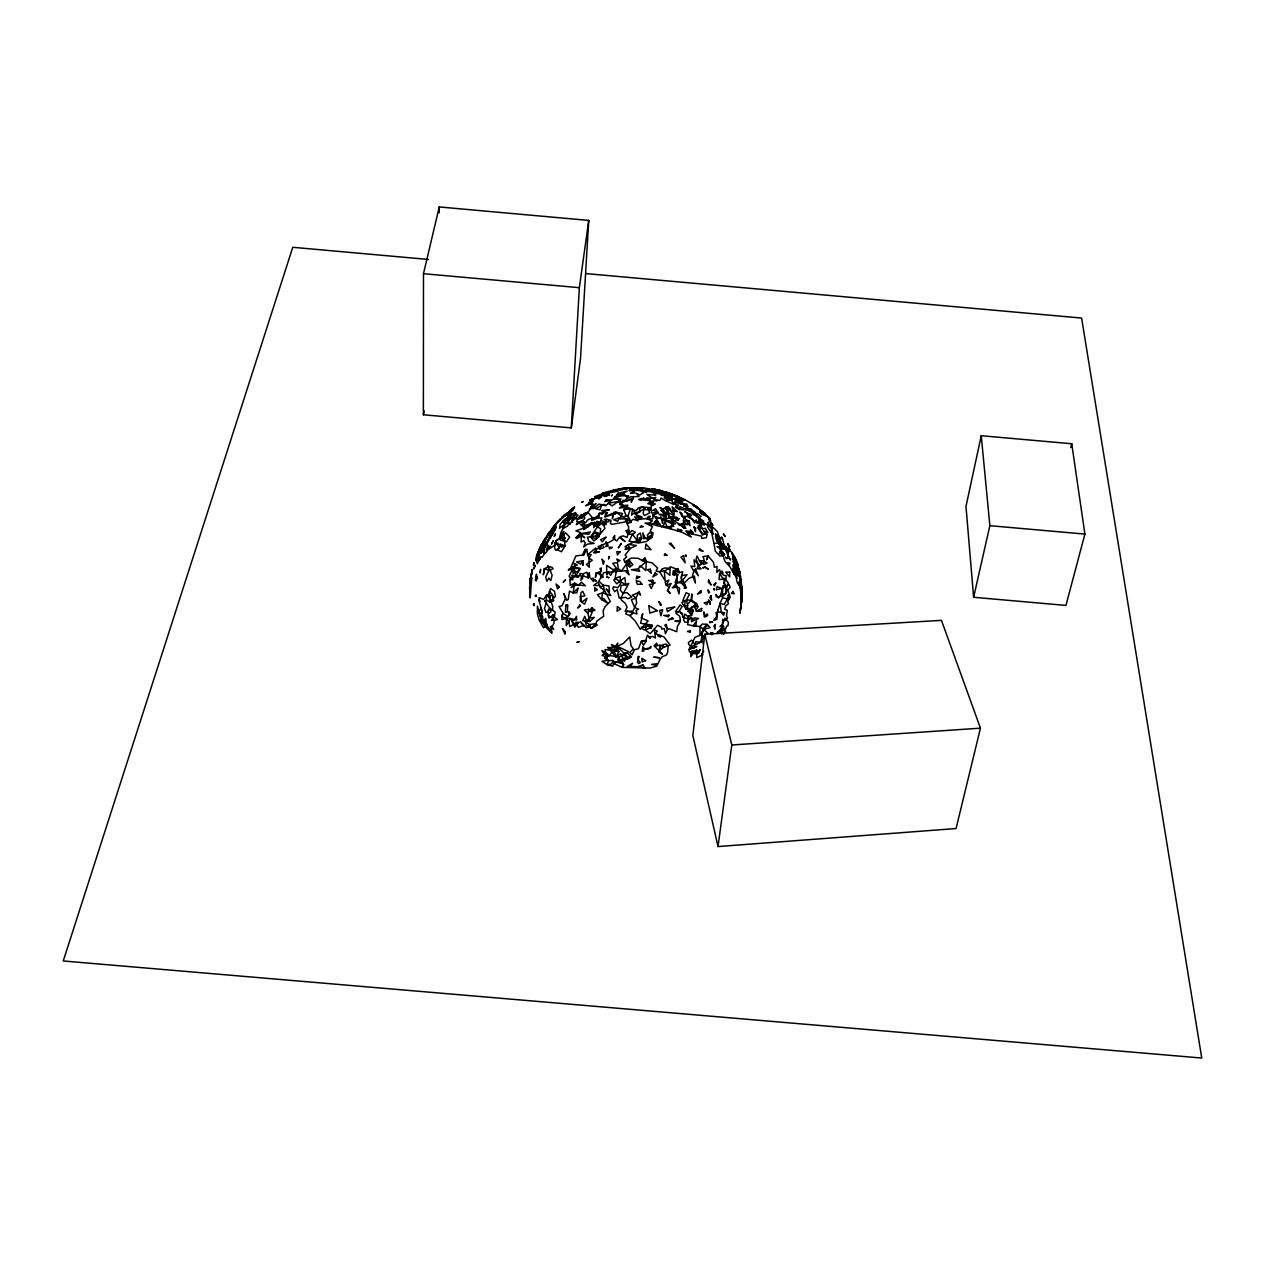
<?xml version="1.0" encoding="UTF-8"?>
<svg xmlns="http://www.w3.org/2000/svg" width="1265" height="1265" viewBox="0 0 1265 1265"><rect width="100%" height="100%" fill="white"/><g stroke="black" fill="none" stroke-linecap="round" stroke-linejoin="round"><path stroke-width="1.5" d="M423.38 414.762L423.475 273.699L439.255 206.954L588.747 220.41L580.524 358.501L571.29 427.902L423.38 414.762L424.218 410.935M439.224 212.82L439.255 206.954M695.861 515.029L691.149 509.653M725.62 632.184L725.24 630.302L723.438 634.477L726.695 626.048L727.865 625.969L728.466 622.38L725.098 618.079L724.355 620.672L727.581 618.474L726.521 615.359L727.375 610.331L724.734 609.398L725.699 605.793L728.403 603.769L727.77 601.507L730.221 597.096L727.834 590.107L730.221 587.229L728.767 584.098L726.948 586.327L726.347 592.874L722.283 596.953L722.916 585.932L725.367 585.078L726.948 586.327L728.324 583.023L725.651 579.512L726.331 575.733L723.88 575.338L720.544 572.555L719.516 569.519L716.891 572.428L716.97 566.341L714.472 567.384L713.349 562.103L708.289 556.205L706.566 559.826L708.163 555.873L702.834 556.616L703.988 558.972L703.498 564.475L706.993 563.036L703.435 560.79L699.45 560.68L697.047 555.983L696.082 559.225L698.343 564.49L697.094 568.87L701.11 568.791L698.312 566.372L700.446 564.917L698.343 564.49L693.963 559.826L694.801 566.546L690.959 566.087L693.805 571.242L692.508 575.638L695.418 583.102L694.469 576.113L689.125 578.231L684.381 582.975L681.029 578.184L682.768 571.733L679.305 572.618L674.15 570.768L674.64 575.401L672.759 574.626L673.296 570.752L674.514 574.642L678.103 574.31L675.21 582.026L679.005 593.949L679.605 588.162L674.561 585.632L672.332 587.766L677.313 587.213L676.206 584.825L674.561 585.632L677.123 582.706L677.044 575.037L674.15 570.768L678.056 568.475L679.305 572.618L676.206 568.965L670.165 566.72L669.897 575.338L664.331 570.847L659.587 571.907L656.061 570.974L657.626 568.048L652.044 562.83L642.146 560.933L645.039 557.675L646.352 561.454L645.798 570.562L641.308 566.593L639.711 566.119L639.078 567.859L646.352 561.454L643.79 559.494L641.292 560L638.319 558.339L631.615 557.976L624.815 561.881L629.859 566.878L632.832 564.743L629.764 561.059L624.815 561.881L623.724 559.589L626.713 556.869L625.116 555.066L630.334 548.409L636.327 545.484L628.752 544.345L641.513 538.732L640.327 532.945L637.275 535.237L637.291 540.724L639.284 542.337L641.513 538.732L639.205 537.657L639.742 540.93L637.291 540.724L632.468 534.194L628.057 534.257L625.859 530.604L629.211 530.256L627.029 537.451L623.028 535.854L620.056 536.929L625.131 541.547L619.344 537.435L616.608 541.025L612.94 537.925L614.758 535.459L614.584 539.08L606.299 543.982L605.967 541.799L606.947 542.985L598.219 546.575L600.037 548.884L604.085 547.555L601.729 544.44L600.037 548.884L597.57 548.393L593.491 552.884L599.436 551.793L595.562 552.868L595.704 547.998L587.577 554.702L588.921 558.118L589.284 567.21L586.422 564.38L592.273 560.237L588.921 558.118L591.166 554.592L587.577 554.702L586.881 549.216L583.45 555.43L585.426 549.121L582.264 555.114L575.875 555.952L570.705 567.795L577.378 565.012L574.136 563.399L575.369 567.843L580.398 568.523L575.591 576.034L569.977 579.591L570.12 585.268L574.705 583.197L578.548 585.062L585.236 585.695L581.505 582.216L578.548 585.062L575.164 585.3L571.1 587.624L574.705 583.197L573.108 592.937L569.519 591.04L568.238 599.484L566.593 600.274L563.811 593.633L565.55 598.203L561.976 605.808L559.067 606.457L563.146 613.446L566.593 615.818L566.23 625.606L570.562 618.522L576.65 620.04L576.476 616.387L574.547 619.724L571.717 621.052L574.832 627.25L579.038 622.364L575.812 622.238L578.374 627.345L584.177 625.258L580.35 621.763L583.212 625.59L586.707 627.709L589.743 626.95L591.372 628.357L597.222 625.084L595.91 623.629L589.364 624.546L585.284 621.653L586.327 625.653L589.316 626.222L589.364 624.546L591.372 628.357L595.91 623.629L596.795 621.099L603.69 616.197L603.136 610.805L605.049 606.662L610.283 601.428L604.496 590.391L603.184 585.205L598.835 581.062L603.832 572.618L627.63 570.562L629.164 574.895L626.112 572.033L627.63 570.562L626.381 564.222L621.51 570.958L618.379 568.918L614.094 569.108L610.584 575.417L608.101 571.954L606.821 575.053L606.615 565.392L616.15 571.701L615.122 578.595L613.825 580.145L616.814 583.829L624.768 577.409L625.843 584.809L621.178 585.41L620.309 590.17L622.712 592.937L627.108 592.732L631.741 597.127L627.914 598.756L625.479 597.365L619.202 598.155L617.241 589.648L614.743 591.72L612.798 588.62L613.351 586.802L617.779 587.703L620.546 583.892L620.135 576.413L615.122 578.595L625.843 584.809L628.8 583.323L621.052 597.649L621.131 599.768L625.195 603.263L627.124 607.137L625.116 611.359L632.895 611.137L636.659 603.073L635.947 598.076L639.094 591.546L640.501 595.151L638.493 592.637L632.279 595.198L635.947 598.076L631.409 599.8L634.698 607.453L638.604 609.192L636.074 610.331L637.007 613.936L627.266 611.201L625.701 614.031L629.796 615.47L633.038 612.829L629.97 615.834L635.141 620.989L640.39 629.385L648.139 620.941L641.134 617.873L642.747 613.667L640.612 623.266L651.254 625.036L650.352 627.63L645.419 630.096L643.189 629.401L641.387 627.203L645.735 627.155L649.941 624.799L651.269 628.484L652.44 625.036L650.352 627.63L646.067 623.866L645.419 630.096L650.194 633.733L657.531 625.305L661.453 627.234L661.706 629.1L664.299 628.721L665.453 633.765L667.541 629.322L666.181 624.341L664.773 625.147L667.541 629.322L669.201 628.816L676.696 631.694L677.455 626.333L680.159 621.858L674.846 621.083L680.38 620.656L679.7 616.261L675.874 613.304L679.131 611.264L682.072 606.615L680.143 604.923L675.463 611.643L680.001 611.722L682.578 613.825L680.412 612.639L682.436 614.537L682.626 617.257L687.528 618.727L691.528 617.652L692.92 620.909L698.644 618.522L694.359 617.826L691.449 621.779L691.528 617.652L688.413 620.04L687.622 624.641L692.983 625.795L696.572 621.004L695.813 625.543L693.41 625.795L700.035 626.555L702.913 628.974L707.024 624.262L702.202 624.072L700.035 626.555L699.956 635.473L695.023 637.26L689.077 649.562L689.552 652.044L696.825 650.131L696.794 657.673L702.913 654.764M571.29 427.902L579.354 287.677L588.747 220.41M739.978 585.663L740.926 594.028L740.879 589.616L740.99 592.905L741.685 591.957L740.531 579.923L734.19 555.92L731.36 551.651L728.529 550.939L727.739 557.217L730.569 559.984L724.972 548.884L728.118 552.647L726.221 546.875L722.252 544.029L724.165 547.887L719.453 540.803L721.43 548.488L723.106 548.978L716.512 540.487M668.679 515.756L668.837 514.128L666.339 514.033L660.646 510.238M682.025 499.549L684.444 500.039L676.364 495.674L658.575 490.045L651.538 488.749L662.196 490.947L653.831 489.286L655.903 489.808L644.96 491.041M704.795 634.271L692.841 735.534L718.014 846.554L956.071 828.543L980.438 728.166L941.46 620.356L704.795 634.271L731.803 744.99L718.014 846.554M741.322 586.059L741.654 600.891L739.993 613.035L741.654 600.891L741.527 585.964L741.559 602.045M740.151 611.343L741.67 600.116L741.464 589.411L741.764 598.424L741.859 592.21L741.211 600.448L740.215 578.832L734.665 556.916L739.725 572.428L738.665 568.206L739.408 572.112L737.384 567.827L736.262 570.42L737.732 574.152L735.582 570.847L735.851 568.523L736.815 570.025L736.372 568.111L740.246 576.935L741.859 590.802L741.527 585.964L741.812 589.3M531.395 573.804L530.367 580.477L532.075 570.515L529.545 587.513L530.209 597.918L531.759 577.726L529.972 583.545L532.249 569.313L531.838 571.353M720.212 632.31L724.023 619.597L722.679 619.423L722.442 624.246L720.006 626.634L722.046 625.289L721.793 634.113M981.245 435.713L965.986 506.443L973.623 597.286L1065.952 605.413L1084.896 534.083L1071.74 443.762L981.245 435.713L989.863 525.687L973.623 597.286M1070.791 447.573L1071.74 443.762M598.171 524.121L595.625 523.204L596.084 526.05L598.819 521.86L591.988 523.077L596.084 526.05L599.452 525.544M564.822 521.307L569.187 516.911L562.688 521.639L564.822 521.307L565.771 522.967L560.948 532.47L559.272 538.669L556.047 541.135M539.554 548.583L541.61 544.44L536.613 555.746L536.344 557.422L539.523 549.88L536.803 560.031L537.261 563.779L540.234 557.628L542.179 557.201L544.029 554.37L544.535 548.82L543.871 553.928L544.788 552.252L545.595 553.248L550.56 546.148L549.2 548.931L558.102 543.001M538.7 550.37L542.29 543.333L536.613 555.746L539.238 550.354L538.289 553.39L539.127 554.244L543.744 544.867L538.289 553.39L540.092 550.354L541.483 552.441L543.46 550.212L545.262 546.749L542.385 550.401L543.46 550.212L543.46 545.99L547.445 542.701L553.849 531.759L551.84 532.66C553.501 528.691 555.873 528.201 555.809 524.722L552.837 527.268L542.891 542.037L558.197 521.196C543.808 537.546 571.559 506.727 555.193 524.643L574.437 507.091L569.282 511.107L573.172 508.53L570.578 511.155L573.124 509.842L569.788 513.527L570.23 515.124L566.451 518.081L567.7 517.764L567.716 520.974M606.52 494.805L605.84 495.88L609.034 494.915M738.681 573.662L732.04 553.358L736.515 562.751L740.784 579.75L739.914 573.725L738.412 571.005L737.78 573.488L733.953 560.348L734.491 557.897L740.215 578.832L739.993 584.968C735.566 584.809 736.926 575.496 735.218 571.938L738.096 575.812L734.491 568.807L733.953 561.929L737.811 571.907L736.42 567.194L737.811 568.032M672.174 496.639L668.173 495.295L672.458 496.766M701.601 654.179L703.799 651.238M740.594 586.169L740.072 588.035L738.697 582.659M734.174 562.213L732.925 561.439L734.617 563.731L732.894 565.028L734.111 574.12L737.195 578.295M647.743 519.093L650.352 516.326L648.249 516.5L646.747 518.697L652.866 518.84L652.787 514.333M652.076 505.715L654.116 503.881L649.293 503.454L650.574 500.055L646.795 497.888L652.708 498.284L655.808 497.272L654.495 499.454L646.953 494.489L655.792 495.168L653.025 492.638L661.848 494.441L661.136 493.144L659.587 492.923L661.848 494.441M635.172 490.282L631.899 490.852M614.094 498.062L616.292 496.354M601.855 524.058L604.512 522.002L600.828 520.279M593.348 518.935L598.408 515.298L599.104 513.384L604.702 512.104L602.093 514.333L599.104 513.384L599.025 516.926L593.348 518.935L587.877 512.199L577.33 519.188L576.729 521.401L579.149 523.615L582.343 521.164L584.825 518.255L583.924 516.642L588.573 511.74L591.862 505.526L593.712 504.956M667.762 495.153L668.774 494.615L665.279 493.255M661.627 492.907L664.078 494.489M638.24 519.456L646.194 518.587L652.345 520.88L649.672 522.635L652.345 524.501L648.977 524.706L644.976 523.077L648.818 523.014L648.977 524.706L652.408 526.762L650.574 530.32L650.843 531.822L653.167 533.071L651.949 537.356L646.32 541.547L638.398 543.033L629.1 541.183L632.468 534.194L635.52 532.407L631.994 530.541L628.057 534.257L628.689 526.841L626.902 523.631L633.433 519.251L637.987 520.864L634.698 516.863L640.106 518.682M630.745 489.444L631.852 489.002L629.923 488.59L642.241 488.243L630.745 489.444L634.682 490.725L633.828 490.251M600.416 524.548L596.084 526.05L595.625 523.204M631.219 522.461L627.693 523.125L626.428 521.686L612.039 524.358L610.442 523.694L610.979 520.295L608.133 519.646L609.082 521.544L605.935 522.192L606.172 524.532L602.804 525.038M689.188 514.365L690.437 514.001M620.324 488.685L615.296 490.298M621.147 499.027L614.743 499.137M639.853 490.029L641.671 489.934L636.738 490.203M663.54 492.575L673.866 494.931L666.196 492.148L684.27 499.311L695.339 505.889L698.011 507.755L693.109 504.435L704.969 513.511L709.649 518.603L710.693 520.927L708.416 518.871L712.938 525.275L709.523 521.639L707.72 522.572L708.558 525.781L711.91 528.707L713.081 534.352L711.42 532.391L711.515 528.406L708.606 524.343L711.989 528.201L709.539 524.153L717.366 531.49L721.303 543.27L713.903 543.349L711.831 533.419L707.42 526.92L708.558 525.781L704.146 523.062L704.415 524.769L701.174 524.437L695.118 520.864L694.596 523.014L691.987 519.203L687.274 516.5L681.914 516.215L679.953 512.04L682.12 513.669L681.914 516.215L683.922 518.065L683.306 521.022L685.203 520.99L684.049 522.239L687.733 524.643L680.855 524.263L684.365 528.359L679.938 524.327L669.027 517.796L664.41 519.978L661.532 517.812L658.464 518.381L654.606 516.389L653.293 514.981L658.338 512.894L655.507 508.72L653.278 510.143L658.338 512.894L651.586 512.863L650.922 505.605L655.317 504.071L652.139 502.395L653.135 501.81L653.293 504.561L647.791 503.691L652.645 500.972L657.278 500.655L654.511 499.612L659.84 500.466L660.994 498.062L666.276 501.177L666.576 498.363L664.489 497.272L667.382 496.26L671.604 497.319L669.644 495.943L654.068 491.69L651.38 489.903L644.17 490.614L656.725 493.002L655.76 490.614L652.028 489.508L645.656 489.065L662.56 492.211L647.269 490.077L647.759 491.215L645.719 491.421L646.636 492.654L645.45 491.468L636.532 489.998L628.974 490.551L633.686 490.267M628.072 487.879L614.379 489.824L602.267 493.271L605.745 492.544L594.487 496.702L599.863 496.481L615.486 490.172L611.786 490.962L623.139 489.365L617.352 489.871L620.15 489.334L618.095 491.184L603.452 493.935L599.863 496.481L589.87 500.023L593.269 500.418L591.577 502.695L588.715 502.584L593.269 500.418L585.584 505.747L592.779 503.423L591.324 507.028L596.321 506.38L598.883 504.039L605.872 505.747L611.201 500.197L624.135 493.888L627.646 498.204L630.919 496.75L639.094 496.528L635.979 493.113L639.853 494.931L644.043 492.433L641.545 491.532L642.826 490.488L632.231 490.409M666.718 497.445L664.362 497.635L668.616 499.549M663.018 516.167L666.782 515.899M731.803 744.99L980.438 728.166M678.815 498.552L674.688 498.489L677.977 500.371M622.633 500.308L627.614 500.434L621.384 502.347L623.013 505.541L635.868 510.775L638.446 507.803L641.877 506.886L649.53 507.629L649.783 509.495L647.727 508.024L649.783 512.799L644.518 515.567L643.173 513.511L643.853 509.352L645.482 508.767L641.877 506.886L639.331 509.447L640.153 511.708L635.409 514.191L634.824 513.321L643.853 509.352L652.297 510.459M680.032 498.79L680.981 498.837L671.62 494.473L678.799 498.141M989.863 525.687L1084.896 534.083M428.503 259.467L292.768 247.292L63.25 960.973L1201.75 1058.046L1081.607 318.068L585.869 273.588M423.475 273.699L579.354 287.677M687.528 505.889L680.191 501.762M603.358 504.419L605.049 504.767M675.415 520.959L672.079 520.152L670.339 516.547L673.976 517.037L672.079 520.152L673.866 524.501L665.453 520.769L663.461 525.402L661.168 526.683L654.78 516.547L662.907 519.251L662.575 523.41L660.741 516.341M678.214 524.453L679.574 525.038M669.944 493.603L668.632 493.192M697.584 517.338L698.865 517.97L696.857 516.009M692.271 513.685L694.706 515.329M675.636 523.9L671.019 521.053L666.782 520.579L665.121 522.382L667.098 526.762L670.418 528.786L682.215 532.328L691.275 537.072L685.788 530.952L690.848 531.474L691.433 533.862L701.411 536.107L701.806 538.463L706.408 537.593L707.119 534.431L703.229 530.731L707.878 532.454L705.238 528.232L702.771 528.802L697.458 527.284L702.581 535.095L704.036 534.067L701.363 532.533L698.248 525.576L702.771 528.802L699.403 524.121L699.118 523.362L701.664 525.133L698.928 521.307M687.338 515.124L697.189 523.204L696.24 519.852M687.433 514.539L690.532 517.322M677.661 520.184L675.447 517.037L677.012 517.543L678.182 520.358M735.424 562.403L736.277 564.127M736.815 572.808L735.123 568.317L734.048 568.475L733.589 564.886L734.665 566.483L734.617 563.731M737.527 563.969L739.914 573.725L735.55 560.253L735.708 564.222L737.685 567.273L735.977 559.13L738.238 566.356L737.21 562.577L737.653 565.423M736.783 576.429L735.582 570.847L734.111 574.12L727.723 562.909L729.873 563.004L729.083 565.834L724.798 561.186L720.939 548.741L719.279 546.844L716.907 546.575L721.335 548.694L719.674 546.322L718.994 547.413L720.987 551.493L722.647 552.173L723.501 555.762L719.848 556.047L715.247 551.113L714.013 543.555M702.881 641.735L703.229 643.948M741.654 586.723L741.132 581.078L741.179 583.181M738.412 571.005L738.46 572.318M538.779 612.276L540.835 617.937L544.377 620.482L547.302 624.957L543.444 627.693L539.459 620.482L540.803 619.328L538.985 619.534L537.372 613.667L537.419 606.109L540.835 617.937L542.369 611.96L538.653 599.578L539.902 601.65L539.048 597.602L543.744 599.404L546.622 594.835L546.259 599.831L549.769 602.093L553.58 600.622L552.947 596.527L553.501 598.25L555.414 596.353L554.497 591.261L550.544 588.494L548.662 594.25L552.821 606.789L552.457 609.92L550.591 610.094L550.828 611.944L548.298 614.094L547.856 611.248L549.737 608.133L544.646 600.685L546.401 602.267L544.44 608.591L546.101 612.497L548.14 611.738L549.737 608.133L555.145 612.054L554.323 617.162L557.517 619.534L554.165 620.514L553.943 623.345L551.05 628.42L551.935 631.678L546.638 625.843L544.377 620.482L545.721 618.395L546.638 625.843L551.967 633.275L545.294 626.555L540.819 619.391L539.459 620.482L542.385 622.68L542.685 616.608L539.475 612.972L542.1 612.94L541.167 607.817L538.779 612.276M690.801 654.195L690.785 656.677L693.552 653.056L695.307 653.831L696.825 650.131L693.41 653.009L692.05 650.985L690.801 654.195M691.828 594.25L691.781 600.48L692.825 602.314L696.873 603.611L697.537 605.303L694.2 605.729L689.046 609.003L690.121 609.224L690.832 612.861L687.654 611.28L690.121 609.224L689.757 613.019L691.828 615.502L688.018 616.561L684.729 614.063L683.638 620.119L684.903 622.238L687.543 622.174L688.018 616.561L692.129 614.158L693.315 610.03L691.781 609.445L691.987 607.01L698.28 606.504L695.845 610.252L694.2 605.729L695.75 603.089L691.781 600.48L686.563 599.768L681.803 602.599L686.168 609.366L688.903 609.097L687.733 607.738L686.168 609.366L687.907 605.35L684.476 606.204L685.219 600.954L682.863 600.559L686.089 592.716L689.488 594.139L686.563 599.768L687.354 604.417L691.07 600.48L691.828 594.25M716.559 536.392L716.528 539.839L719.69 544.994L722.015 544.488L724.339 545.8L722.71 539.538L715.373 533.719L716.528 539.839L721.303 543.27L716.559 536.392M695.529 528.628L695.497 531.695L694.09 527.363L695.529 528.628L694.121 526.999L695.529 528.628M729.715 546.512L727.644 543.618L729.715 546.512M553.2 614.885L553.58 619.976L551.445 620.482L553.153 617.984L549.5 616.719L548.298 614.869L549.01 618.079L553.2 614.885M591.862 607.927L591.814 610.979L589.316 610.6L587.909 613.304L589.759 621.495L582.659 620.736L584.794 616.292L586.312 620.783L588.162 619.233L589.759 621.495L594.297 617.431L589.664 618.079L592.099 612.671L589.316 610.6L591.862 607.927L595.024 610.22L592.526 611.106L591.862 607.927M741.258 591.435L741.195 595.024L741.258 591.435M729.715 572.049L729.636 576.872L725.731 572.112L729.715 572.049M567.621 605.777L567.463 611.975L565.392 612.213L565.834 605.461L567.621 605.777L567.447 604.638L565.961 604.939L567.621 605.777M635.868 488.923L632.342 489.017L635.868 488.923M549.548 591.166L549.769 602.093L552.552 599.231L553.58 600.622L550.923 600.258L547.271 595.024L549.405 596.195L552.821 595.309L549.548 591.166M601.302 568.238L600.1 574.753L601.334 577.646L603.184 577.22L602.567 575.053L595.91 572.934L595.451 577.488L596.274 573.108L601.223 571.195L599.926 568.523L601.302 568.238M683.748 517.385L683.732 518.239L685.377 517.891L683.748 517.385M620.214 501.604L620.15 503.992L618.601 501.367L608.307 503.249L612.134 505.874L620.324 500.023L614.49 497.619L627.203 491.073L617.731 493.35L620.562 494.03L614.49 497.54L618.443 495.848L628.578 495.817L624.578 501.493L620.214 501.604M554.892 542.701L554.671 548.393L555.936 550.322L557.897 549.99L561.502 551.761L565.06 545.895L563.969 534.02L565.676 532.865L569.63 537.04L566.514 541.72L560.079 540.013L563.969 534.02L562.972 532.929L559.921 538.305L555.809 540.756L556.268 543.175L554.892 542.701M580.461 596.637L580.271 601.081L584.651 604.196L586.992 598.313L581.774 602.156L580.461 596.637L581.157 592.384L582.754 591.324L584.873 595.831L580.461 596.637M716.164 594.503L716.069 596.669L718.283 597.175L726.347 592.874L723.659 578.247L725.667 578.848L723.786 583.481L725.367 585.078L722.837 588.383L716.211 589.822L717.113 586.596L722.362 588.715L720.18 596.305L718.409 598.013L716.164 594.503M627.456 519.109L627.314 522.066L625.4 520.168L628.784 517.353L630.966 521.781L627.456 519.109M581.378 535.822L581.094 542.116L583.624 540.661L585.236 542.875L583.687 546.97L587.434 544.108L594.155 543.397L588.984 541.61L587.419 537.214L599.499 535.411L596.511 534.162L595.515 532.138L590.565 537.024L593.933 540.93L599.389 536.376L596.021 535.791L596.21 538.637L590.565 537.024L600.084 522.904L601.824 517.875C596.969 518.46 587.814 516.958 586.09 522.208L583.402 524.042L584.398 526.952L583.671 529.671L594.55 522.239L597.491 526.967L600.654 528.659L600.274 533.783L596.511 534.162L596.131 532.375L600.274 533.783L604.955 528.359L603.753 525.592L604.638 523.251L600.084 522.904L597.08 521.259L593.775 527.711L593.633 524.248L591.988 522.382L584.398 526.952L580.698 524.358L584.003 527.995L575.86 530.857L580.809 532.676L575.796 537.846L580.572 533.862L590.344 531.933L588.668 534.32L582.548 533.514L582.374 535.49L584.73 537.783L581.378 535.822L576.808 538.605L580.572 533.862L582.026 534.383L581.378 535.822M653.973 657.183L659.365 657.737L653.973 657.183M739.06 582.09L738.902 585.157L739.06 582.09M641.007 516.879L640.944 517.923L642.225 517.1L635.315 514.365L639.046 518.002L641.007 516.879M702.881 630.429L700.857 642.209L691.101 646.7L689.077 649.562L696.825 646.478L694.311 646.968L694.042 648.328L688.935 644.802L688.366 642.604L691.56 640.122L695.118 644.597L695.829 641.735L700.857 642.209L703.593 638.145L702.565 636.422L708.036 633.243L703.577 629.48L707.847 625.021L710.124 627.661L703.577 629.48L699.956 635.473L701.284 634.856L702.881 630.429M710.298 602.045L710.155 604.417L708.479 599.91L710.298 602.045M619.249 657.183L619.059 660.33L622.617 662.307L623.06 663.745L622.301 667.382L613.746 663.524L612.972 660.362L608.528 660.741L604.385 658.116L609.635 655.539L619.249 657.183L628.61 651.681L617.273 646.304L617.731 643.047L614.205 649.404L610.41 650.352L605.018 649.514L607.327 660.33L601.998 661.405L607.089 664.647L612.687 666.165L613.746 663.524L617.905 661.2L623.961 664.505L622.301 667.382L650.052 668.047L656.788 666.165L659.998 659.429L662.212 656.741L666.655 654.859L667.683 651.965L668.157 646.336L666.37 644.091L662.876 644.644L663.682 647.269L659.255 650.605L659.018 652.218L662.512 654.147L654.669 646.399L660.109 644.96L659.255 650.605L661.247 645.197L663.682 647.269L670.118 645.087L663.951 636.912L654.97 633.417L653.942 629.448L657.405 631.235L654.97 633.417L655.428 638.05L652.645 636.39L649.34 637.18L647.459 635.093L645.783 640.375L641.45 641.149L638.382 648.771L634.492 649.657L632.041 654.827L629.796 652.534L633.322 648.898L631.014 645.672L629.764 636.975L623.392 643.395L617.273 646.304L616.355 649.91L618.885 651.696L615.96 657.025L610.41 650.352L618.885 651.696L617.273 646.304L623.724 652.977L627.187 652.756L631.441 657.088L627.472 658.954L623.645 658.527L619.059 660.33L617.557 659.445L619.249 657.183M612.908 514.46L612.339 518.697L613.904 512.309L615.818 512.167L622.507 513.511L620.293 519.014L625.527 518.84L615.818 512.167L612.908 514.46L605.113 516.816L605.587 513.147L607.39 512.673L605.113 516.816L612.355 513.416L612.908 514.46M682.705 501.051L675.573 498.521L682.705 501.051M565.218 631.725L565.06 634.176L562.498 628.531L565.218 631.725M568.918 611.975L568.618 615.96L566.087 618.49L561.913 619.534L561.755 615.723L563.146 613.446L561.897 616.593L566.087 618.49L569.076 621.811L569.74 626.57L573.061 624.942L573.219 622.823L570.562 618.522L566.087 618.49L570.215 613.43L568.918 611.975M719.548 573.504L719.105 579.481L723.438 579.259L719.548 573.504M545.041 545.262L544.93 546.701L547.445 542.701L545.041 545.262M617.399 606.615L617.051 611.248L620.641 608.955L617.399 606.615M564.554 520.721L564.317 523.299L564.822 518.982L560.142 524.374L559.51 528.359L576.097 514.333L575.496 512.515L569.392 515.883L564.554 520.721L570.025 514.096L573.646 513.574L568.697 517.353L570.183 518.16L576.097 514.333L577.963 515.282L571.669 521.386L572.76 522.271L571.211 521.923L570.072 524.485L568.523 522.714L569.867 522.777L567.542 526.05L562.751 528.707L564.237 524.184L567.368 523.441L570.183 518.16L564.554 520.721M706.597 532.091L706.392 534.399L704.004 533.577L706.597 532.091M721.651 537.277L722.521 538.795L721.651 537.277M591.83 518.334L591.625 520.421L597.633 518.112L591.83 518.334M583.133 573.757L582.849 576.634L581.109 576.034L579.781 573.488L583.133 573.757L586.976 572.239L588.336 577.868L589.949 577.188L589.205 572.697L588.336 577.868L583.734 576.018L583.133 573.757M719.611 551.73L719.421 553.548L721.177 553.706L719.611 551.73M540.55 569.487L540.202 572.713L540.55 569.487M717.935 610.03L717.698 612.086L724.576 612.671L723.596 615.185L721.382 612.118L720.022 603.231L722.521 597.902L729.336 599.072L728.308 594.756L727.739 598.582L724.149 604.496L720.022 603.231L717.935 610.03M530.525 578.2L530.193 581.062L530.841 576.176L530.114 581.157L530.525 578.2M536.834 557.596L536.676 558.956L539.301 553.611L536.234 558.513L539.633 548.978L536.834 557.596M539.507 553.849L539.222 556.236L538.005 558.023L537.135 556.663L535.822 560.711L539.507 553.849M549.263 532.186L547.539 534.652L549.263 532.186M602.504 592.858L601.65 599.626L608.006 603.421L603.674 598.471L601.65 599.626L597.412 594.645L602.504 592.858L604.496 590.391L600.606 587.64L598.124 582.074L593.601 585.505L599.341 585.474L600.606 587.64L603.184 585.205L608.971 585.901L609.414 591.577L606.251 588.952L610.9 595.562L602.504 592.858M608.892 556.553L608.607 558.798L608.892 556.553M536.486 574.373L536.265 580.983L535.49 580.192L536.486 574.373M547.397 545.009L546.654 550.228L548.852 545.974L547.397 545.009M568.475 514.792L567.669 516.152L569.93 514.333L568.475 514.792M544.219 568.744L543.317 574.769L544.867 568.491L547.951 567.052L547.634 565.518L548.71 566.609L552.141 575.306L550.702 580.635L548.82 578.089L546.891 581.252L545.658 577.077L548.409 571.511L548.71 566.609L551.951 567.194L553.058 568.681L549.88 570.483L544.219 568.744M572.918 567.194L573.077 573.851L574.99 571.353L572.918 567.194M584.667 525.228L584.398 526.952L587.64 527.141L588.367 525.165L584.667 525.228M642.841 647.079L642.193 651.285L643.774 651.096L644.264 648.312L642.841 647.079M650.795 646.542L650.59 647.949L645.229 648.787L648.55 649.056L650.795 646.542M686.737 504.229L686.168 506.838L683.574 505.794C696.889 508.941 676.411 502.98 674.198 498.505L671.509 500.181L666.924 500.102L666.655 501.161L673.913 504.561L671.509 500.181L667.461 497.034L671.857 497.746L669.754 498.347L673.723 498.948L681.123 504.071L686.737 504.229M668.837 586.707L668.189 590.629L670.229 593.427L667.367 590.613L671.146 583.434L666.307 585.363L665.074 581.9L668.869 580.066L666.307 585.363L668.837 586.707M616.672 568.586L616.15 571.701L618.379 568.918L617.431 562.783L612.75 563.241L616.672 568.586M708.653 579.939L708.274 582.137L711.199 585.047L708.653 579.939M582.801 560.743L582.833 565.313L582.801 560.743L576.508 561.929L580.746 564.079L582.801 560.743M632.595 509.305L631.535 515.108L634.809 512.483L632.595 509.305M670.039 498.252L669.833 499.406L668.916 498.015L670.039 498.252M717.54 612.07L716.796 619.518L713.681 620.293L716.749 616.355L716.037 612.466L717.54 612.07M646.13 544.25L645.245 548.773L651.096 549.643L646.13 544.25M550.908 531.173L548.741 535.079L555.003 526.398L550.908 531.173M672.695 521.892L670.418 528.786L661.168 526.683L673.771 526.461L670.75 521.812L672.695 521.892M588.731 609.303L587.909 613.304L584.367 609.967L588.731 609.303M715.342 624.515L714.978 626.317L713.855 626.112L715.342 624.515M581.505 576.856L580.777 580.319L582.817 578.058L581.505 576.856M655.618 493.856L654.717 494.489L655.618 493.856M655.476 520.943L654.954 523.267L650.384 523.837L659.239 526.256L660.472 524.39L654.954 523.267L654.543 521.986L657.373 520.484L655.476 520.943M604.038 561.47L603.389 564.364L601.982 559.193L604.038 561.47M684.333 583.798L683.875 585.853L681.582 582.975L677.123 582.706L682.278 580.682L686.99 574.721L681.535 575.543L681.582 582.975L684.333 583.798L685.883 587.371L684.333 583.798M660.789 635.52L660.409 637.212L657.768 635.726L660.789 635.52M638.983 656.551L637.513 662.496L638.762 663.587L640.264 662.623L638.208 659.729L637.892 656.551L638.983 656.551M534.115 562.64L533.482 565.202L534.115 562.64M666.671 512.657L666.339 514.033L666.671 512.657M636.817 576.334L636.184 578.896L639.948 576.84L636.817 576.334M535.221 565.408L533.703 568.807L535.221 565.408M555.999 526.967L555.193 530.13L548.899 537.103L549.263 538.384L546.954 541.641L553.09 533.656L552.631 532.312L555.999 526.967M578.026 588.241L576.808 592.826L573.108 592.937L578.026 588.241M570.499 577.646L569.977 579.591L572.95 579.765L571.748 575.322L577.884 577.441L579.781 575.449L575.591 576.034L574.99 571.353L577.488 572.159L579.307 568.38L569.424 568.712L568.301 570.167L572.666 568.886L569.124 576.192L570.499 577.646M662.607 609.856L660.994 615.834L659.508 610.394L662.607 609.856M546.733 537.578L542.021 544.93L545.294 540.74L542.448 546.021L545.294 538.163L545.341 539.491L546.733 537.578M700.351 519.63L699.814 521.575L704.415 524.769L702.992 522.129L699.814 521.575L698.596 519.789L703.735 521.085L696.635 516.721L691.228 509.052L686.073 507.977L694.675 511.803L700.351 519.63M543.412 542.464L543.049 543.808L544.851 541.151L540.835 546.765L543.412 542.464M668.647 509.842L667.92 512.404L669.122 517.575L679.495 518.729L676.601 519.994L674.593 517.432L674.134 518.381L673.85 515.598L667.92 512.404L662.971 512.151L664.615 514.602L667.92 512.404L666.054 509.289L668.647 509.842L666.038 507.059L663.888 508.404L670.735 509.621L668.41 506.632L666.038 507.059L668.647 509.842M563.036 538.178L562.498 540.139L565.392 537.91L563.036 538.178M734.491 557.897L733.858 560.142L732.941 558.26L735.993 567.906L733.953 560.348L735.708 564.222L734.491 557.897M691.781 609.445L690.832 612.861L693.046 610.963L691.781 609.445M583.608 514.207L582.359 518.002L577.33 519.188L581.362 514.491L583.102 515.883L585.616 512.863L583.608 514.207M599.436 497.24L598.898 498.995L601.666 496.607L599.436 497.24M699.529 548.804L699.118 550.164L703.15 551.319L699.529 548.804M657.278 520.611L656.361 523.615L658.164 524.153L657.278 520.611M662.354 509.668L661.895 511.155L664.22 510.839L659.951 507.518L663.303 509.495L662.354 509.668M601.507 505.288L600.053 509.874L595.862 508.894L601.507 505.288M668.948 615.28L668.426 616.877L663.714 615.391L668.948 615.28M707.072 614.173L706.297 616.545L704.273 616.972L703.767 611.865L705.396 616.039L707.768 615.565L707.072 614.173M630.381 508.799L628.104 515.661L625.954 515.345L623.724 509.763L626.001 507.312L619.344 508.04L623.013 505.541L627.82 505.209L626.966 507.534L623.724 509.763L630.381 508.799M544.551 542.495L543.808 544.677L545.563 542.827L544.551 542.495M581.789 502.268L583.086 501.652L581.789 502.268M627.282 656.567L624.309 661.374L620.736 653.689L615.96 657.025L614.505 651.617L611.422 652.74L609.635 655.539L605.714 654.954L607.927 654.037L603.911 653.752L602.045 655.476L605.84 656.551L608.528 660.741L607.089 664.647L611.39 664.046L613.066 661.263L623.06 663.745L621.289 661.295L623.645 658.527L629.986 656.503L627.472 658.954L625.163 653.531L623.171 654.052L622.744 655.112L627.282 656.567M536.945 576.508L535.664 580.145L537.514 578.295L536.945 576.508M704.273 514.918L702.802 514.286L704.273 514.918M593.902 580.24L593.427 581.489L590.818 578.595L593.317 578.295L593.902 580.24L596.321 581.141L594.914 579.607L593.902 580.24M552.378 530.936L551.84 532.312L553.501 529.592L552.378 530.936M555.256 534.004L554.339 536.36L555.256 534.004M708.084 601.824L706.945 604.67L704.162 602.899L708.084 601.824M700.193 649.625L698.675 653.246L696.145 653.641L700.193 649.625M653.246 584.288L651.301 588.573L649.182 584.462L653.246 584.288M715.816 583.07L714.535 585.853L713.539 584.889L715.816 583.07M560.822 544.25L557.897 549.99L557.296 549.105L559.193 547.808L557.232 544.535L560.822 544.25M725.557 557.28L726.837 558.608L725.557 557.28M695.892 513.875L689.899 510.206L695.892 513.875M724.529 554.608L722.853 556.347L721.999 554.639L723.501 555.762L724.529 554.608L722.884 552.394L724.529 554.608M563.731 531.537L562.134 533.751L563.731 531.537M572.729 518.081L571.669 521.386L576.239 518.049L572.729 518.081M553.169 540.93L551.603 543.997L553.169 540.93M723.058 625.922L719.595 631.172L717.208 632.626L720.718 629.448L721.698 630.682L724.972 629.891L724.086 628.547L721.698 630.682L723.912 627.013L723.058 625.922M631.978 500.608L631.251 501.984L631.978 500.608M710.898 595.641L709.871 597.507L711.673 600.243L710.898 595.641M540.977 556.821L539.317 559.731L540.977 556.821M584.398 522.066L582.438 524.01L582.343 521.164L584.398 522.066M666.434 516.563L664.41 519.978L663.635 515.061L665.121 515.235L659.065 514.444L662.765 514.396L666.434 516.563M696.635 515.045L696.114 515.93L699.213 517.844L700.937 516.326L697.489 513.622L696.635 515.045M619.913 517.559L617.652 521.275L613.667 519.789L619.913 517.559M641.608 498.489L640.596 500.165L638.556 499.469L641.608 498.489M538.574 558.687L536.755 561.66L540.234 557.628L538.574 558.687M655.207 572.887L652.74 576.84L657.215 574.342L655.207 572.887M712.986 633.227L711.974 634.824L710.693 632.516L712.986 633.227M574.484 507.423L570.088 510.902L574.484 507.423M665.121 553.896L664.204 555.288L667.24 555.319L665.121 553.896M629.828 667.193L638.477 666.639L627.155 666.529L632.579 663.271L629.828 667.193M579.718 604.97L577.694 608.022L580.335 606.125L579.718 604.97M646.383 640.976L643.411 645.324L641.45 641.149L646.383 640.976M616.814 494.615L616.261 495.421L618.838 494.062L616.814 494.615M621.241 543.523L618.364 547.698L621.241 543.523M577.963 522.239L576.271 524.675L581.536 521.133L577.963 522.239M732.909 591.419L731.439 593.491L734.206 593.807L732.909 591.419M607.074 519.314L605.888 520.959L604.211 519.409L607.074 519.314M657.262 663.761L656.045 665.422L651.633 664.315L657.262 663.761M554.971 525.323L553.722 526.778L554.971 525.323M565.392 580.018L563.289 582.106L565.392 580.018M534.036 603.737L533.245 604.765L534.083 605.714L534.036 603.737M733.099 556.948L732.34 558.877L733.985 560.996L733.099 556.948M605.998 537.23L602.409 541.847L600.622 539.681L605.998 537.23M561.945 544.772L561.17 547.033L565.06 545.895L561.945 544.772M568.491 512.372L566.53 513.622L568.491 512.372M620.388 504.008L619.85 504.672L623.013 505.541L620.388 504.008M606.441 499.612L604.781 501.62L611.201 500.197L606.441 499.612M620.166 551.714L617.431 554.956L616.877 551.635L620.166 551.714M559.304 586.834L557.486 588.937L556.11 583.971L559.304 586.834M616.308 512.878L615.122 514.238L612.292 514.317L616.308 512.878M662.006 569.218L659.587 571.907L665.058 580.429L664.331 570.847L670.244 568.27L664.647 567.969L662.006 569.218M650.321 531.901L647.411 535.048L648.312 539.538L645.118 537.957L642.762 532.786L643.411 538.764L651.949 537.356L649.056 536.297L652.107 535.206L650.321 531.901M641.402 488.701L640.564 489.571L638.635 488.511L641.402 488.701M656.551 643.379L654.084 645.893L657.025 644.359L656.551 643.379M700.81 590.692L697.395 594.155L701.221 592.542L700.81 590.692M565.17 514.317L561.976 517.274L565.17 514.317M542.195 551.904L541.009 553.074L542.195 551.904M702.66 563.083L701.411 564.317L699.45 560.68L702.66 563.083M641.371 526.003L639.995 527.331L643.221 526.635L641.371 526.003M566.926 514.001L564.822 516.009L566.926 514.001M652.835 580.287L652.092 582.975L655.175 582.865L648.581 580.54L652.835 580.287M709.491 592.352L708.669 593.111L707.957 589.854L709.491 592.352M684.887 587.355L684.112 588.051L686.342 587.782L684.887 587.355M695.481 569.044L694.153 570.262L698.359 575.812L695.481 569.044M607.643 544.646L605.508 546.543L608.054 546.069L607.643 544.646M722.078 571.274L720.544 572.555L723.09 572.966L722.078 571.274M544.377 620.482L542.558 621.985L545.294 626.555L544.377 620.482M536.012 595.167L535.111 595.878L536.154 596.558L536.012 595.167M661.421 604.623L660.472 605.382L658.891 601.555L661.421 604.623M704.731 567.02L703.024 567.874L704.731 567.02L708.321 569.155L704.731 567.02M579.038 641.766L576.982 642.446L579.038 641.766M678.451 505.352L675.368 507.312L679.732 509.811L680.633 509.178L676.032 505.81L675.953 504.45L678.451 505.352M674.672 607.01L667.367 611.754L666.639 608.402L674.672 607.01M607.074 494.315L604.038 496.544L609.445 494.947L607.074 494.315L609.208 493.73L607.074 494.315M683.037 523.125L680.317 525.086L685.946 528.533L683.037 523.125M693.157 532.66L691.433 533.862L688.192 533.182L690.848 531.474L690.532 529.877L693.157 532.66M595.91 503.834L591.324 507.028L595.91 503.834M591.688 507.376L589.458 508.909L595.783 508.23L591.688 507.376M598.709 497.24L589.87 500.023L598.709 497.24M643.49 498.141L641.007 499.754L650.384 500.798L643.49 498.141M628.278 544.598L624.989 546.733L630.334 548.409L625.036 549.31L629.053 547.176L628.278 544.598M597.333 589.585L594.756 591.182L594.661 587.672L597.333 589.585M697.505 507.439L694.264 505.526L704.969 513.511L693.078 505.241L697.505 507.439M615.565 646.099L609.414 648.913L607.548 647.506L612.987 647.633L611.406 644.644L615.565 646.099M612.434 495.168L611.485 495.722L612.434 495.168M683.622 555.62L680.997 557.169L685.187 562.83L683.622 555.62M701.648 608.402L696.161 611.454L701.696 610.979L701.648 608.402M650.305 638.272L649.34 637.18L650.305 638.272M612.323 547.46L609.588 548.915L609.097 547.16L612.323 547.46M629.48 499.501L626.207 501.193L633.465 498.932L633.385 498.094L629.48 499.501M675.067 502.158L673.375 503.011L675.542 503.929L675.067 502.158L678.815 502.221L681.123 504.071L675.067 502.158M619.771 560.553L617.842 561.518L616.782 559.035L619.771 560.553M672.332 617.889L668.157 619.913L673.502 618.791L672.332 617.889M627.63 487.926L626.286 488.353L627.63 487.926M684.95 500.26L679.684 498.695L684.95 500.26M634.239 491.769L630.539 493.318L634.587 492.986L634.239 491.769M629.764 561.059L627.503 562.008L629.859 566.878L629.764 561.059M576.413 624.23L573.678 625.289L573.219 622.823L576.413 624.23M637.418 488.385L634.698 489.428L629.227 488.733L637.418 488.385M642.857 664.852L638.793 666.323L645.071 668.205L642.857 664.852M645.656 660.63L642.161 661.88L641.735 658.243L645.656 660.63M609.256 509.7L604.907 511.234L601.65 510.617L609.256 509.7M657.31 610.663L649.894 613.114L648.708 605.508L657.31 610.663M551.872 626.286L550.275 626.792L553.706 629.353L551.872 626.286M606.394 653.04L603.911 653.752L601.903 650.495L606.394 653.04M709.428 517.812L704.542 514.918L709.428 517.812M675.384 495.69L671.62 494.963L675.384 495.69M628.499 515.962L624.42 516.547L628.499 515.962M712.527 622.143L709.681 622.649L709.665 621.653L712.527 622.143M627.092 488.084L619.882 488.78L627.092 488.084M690.216 630.982L687.433 631.425L690.279 632.294L690.216 630.982M638.477 568.839L631.393 569.772L639.679 571.337L638.477 568.839M650.4 569.234L647.411 569.598L651.364 573.266L650.4 569.234M632.769 487.737L627.993 488.258L634.224 488.021L632.769 487.737M665.469 493.05L664.078 493.176L669.485 495.216L665.548 493.951L668.6 494.441L664.773 492.544L665.469 493.05M626.238 488.527L622.712 488.859L627.519 488.764L626.238 488.527M670.972 543.365L669.296 543.46L674.577 548.33L670.972 543.365M709.807 518.808L708.922 518.856L709.807 518.808M637.291 487.657L635.647 487.721L641.07 488.005L637.291 487.657M681.756 530.43L677.629 530.588L677.55 528.976L681.756 530.43M665.88 495.216L661.026 495.184L667.382 496.26L665.88 495.216M641.924 584.319L637.228 584.24L636.216 580.667L639.995 581.6L641.924 584.319M608.813 577.646L606.789 577.093L608.813 577.646M643.695 488.606L638.952 488.322L643.695 488.606M670.956 494.583L667.778 493.461L670.956 494.583M714.472 626.839L715.025 628.863L714.472 626.839M674.039 511.123L670.26 510.886L674.119 514.539L674.039 511.123M658.164 490.014L655.729 489.824L666.608 492.544L658.164 490.014M616.355 649.91L614.205 649.404L616.355 649.91M687.195 510.095L681.424 509.605L679.874 506.617L693.299 512.562L687.243 510.064M648.708 488.717L643.458 488.227L649.704 489.16L648.708 488.717M677.075 511.519L673.138 510.57L672.126 506.806L677.075 511.519M691.465 515.519L684.824 511.724L691.465 515.519M689.283 521.117L685.424 519.472L690.026 525.766L689.283 521.117M728.751 551.651L726.221 547.239L728.751 551.651M738.823 568.965L738.95 571.258L738.823 568.965M680.096 497.92L677.17 496.149L680.096 497.92M713.966 588.699L714.219 589.838L713.966 588.699M686.104 555.446L685.44 554.987L686.231 556.442L686.104 555.446M701 512.72L699.608 511.74L702.17 514.808L701 512.72M723.991 548.994L722.173 546.78L723.991 548.994M733.574 570.167L732.419 569.218L734.111 574.12L733.574 570.167M725.114 536.471L723.453 533.957L725.114 536.471M729.794 550.022L728.355 545.278L729.794 550.022M735.313 568.57L734.222 563.194L735.313 568.57M740.547 576.935L739.598 571.891L740.547 576.935"/></g></svg>
